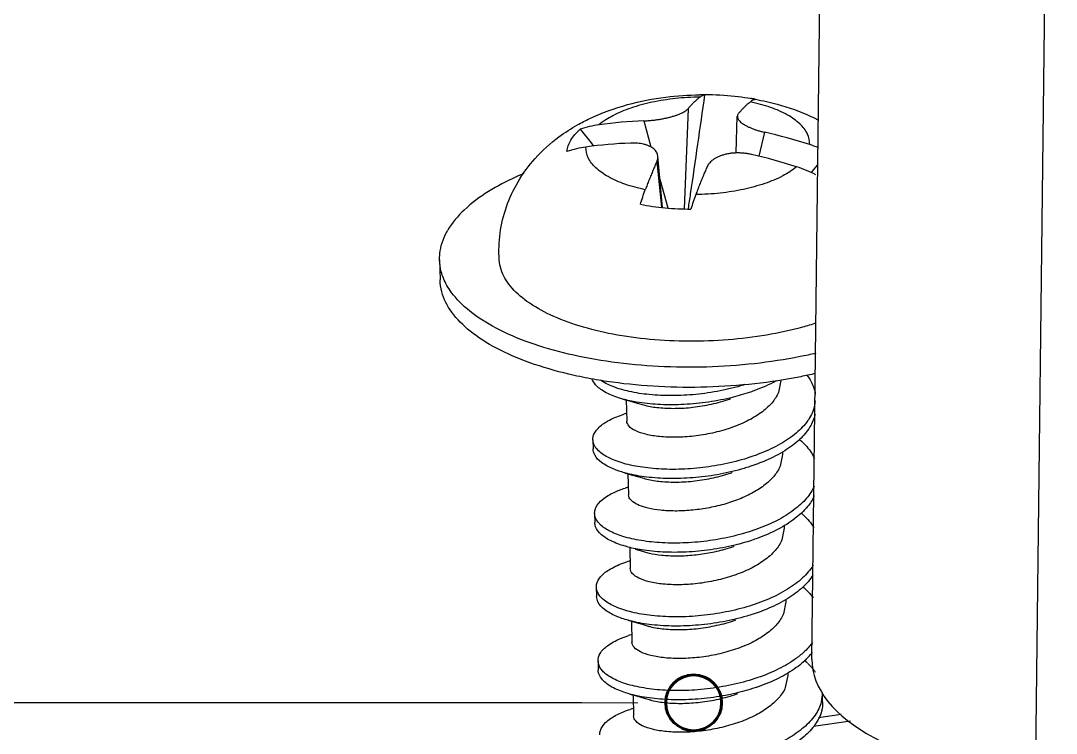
# Model space of a CAD drawing. Header units: millimetres. Extents: x 15 to 334, y 2 to 223.
# Drawn here: x 41.42 to 55.32, y 55.53 to 65.09 of the extents above; entities that cross this region are included whole.
import ezdxf

# ---------------------------------------------------------------- set-up
doc = ezdxf.new("R2010")
doc.units = ezdxf.units.MM
for name, color, linetype in [('3_ALL_AXES', 179, 'Continuous'), ('FROM', 179, 'Continuous'), ('SLD-0', 179, 'Continuous')]:
    doc.layers.add(name, color=color, linetype=linetype)

msp = doc.modelspace()

# ---------------------------------------------------------------- linework, layer by layer
at = {"layer": '3_ALL_AXES', "color": 179, "linetype": 'Continuous'}
for p, q in [((47.043, 61.883), (47.049, 61.613)), ((49.547, 60.001), (49.554, 59.717)), ((51.644, 59.304), (51.645, 59.271)), ((49.571, 59.01), (49.577, 58.727)), ((51.667, 58.317), (51.668, 58.281)), ((49.594, 58.02), (49.6, 57.737)), ((51.691, 57.323), (51.691, 57.291)), ((49.617, 57.03), (49.624, 56.747)), ((51.714, 56.337), (51.715, 56.301)), ((49.64, 56.04), (49.647, 55.757))]:
    msp.add_line(p, q, dxfattribs=at)
for centre, radius, start, end in [((50.589, 59.946), 4.153, 90.1733, 90.7635), ((50.589, 59.948), 4.15, 89.795, 90.1735), ((50.639, 60.468), 3.628, 79.9704, 80.7746), ((50.646, 60.506), 3.588, 79.8017, 79.9692), ((49.713, 59.368), 3.983, 112.73, 114.4715)]:
    msp.add_arc(centre, radius, start, end, dxfattribs=at)
for points, knots in [([(48.893, 63.695), (48.947, 63.725), (49.162, 63.836), (49.556, 63.978), (50.055, 64.074), (50.381, 64.096), (50.533, 64.098)], [0, 0, 0, 0, 0.184081, 0.725784, 1.248536, 1.70453, 1.70453, 1.70453, 1.70453]), ([(51.281, 64.038), (51.38, 64.02), (51.634, 63.964), (51.917, 63.863), (52.095, 63.776), (52.129, 63.758)], [0, 0, 0, 0, 0.2989448, 0.7804961, 0.8954407, 0.8954407, 0.8954407, 0.8954407]), ([(48.096, 62.93), (48.162, 63.042), (48.325, 63.264), (48.603, 63.515), (48.807, 63.646), (48.893, 63.695)], [0, 0, 0, 0, 0.390981, 0.819458, 1.116247, 1.116247, 1.116247, 1.116247]), ([(48.063, 62.993), (47.938, 62.936), (47.695, 62.809), (47.379, 62.577), (47.213, 62.382), (47.154, 62.282)], [0, 0, 0, 0, 0.41159, 0.822203, 1.168682, 1.168682, 1.168682, 1.168682]), ([(47.843, 61.88), (47.836, 62), (47.844, 62.243), (47.929, 62.6), (48.033, 62.823), (48.096, 62.93)], [0, 0, 0, 0, 0.359818, 0.723428, 1.09412, 1.09412, 1.09412, 1.09412]), ([(47.043, 61.883), (47.042, 61.923), (47.051, 62.063), (47.104, 62.197), (47.154, 62.282)], [0, 0, 0, 0, 0.1202861, 0.4182483, 0.4182483, 0.4182483, 0.4182483]), ([(47.095, 61.636), (47.084, 61.664), (47.056, 61.744), (47.044, 61.829), (47.043, 61.883)], [0, 0, 0, 0, 0.0906647, 0.252968, 0.252968, 0.252968, 0.252968]), ([(52.096, 61.033), (52.035, 61.014), (51.816, 60.948), (51.423, 60.863), (50.913, 60.801), (50.39, 60.781), (49.871, 60.806), (49.379, 60.874), (48.929, 60.983), (48.54, 61.127), (48.225, 61.304), (47.993, 61.507), (47.871, 61.709), (47.847, 61.836), (47.844, 61.88)], [0, 0, 0, 0, 0.192891, 0.684597, 1.202883, 1.73197, 2.255412, 2.757107, 3.222347, 3.639009, 3.999146, 4.30148, 4.555567, 4.687296, 4.687296, 4.687296, 4.687296]), ([(49.071, 60.286), (48.972, 60.304), (48.696, 60.362), (48.268, 60.485), (47.821, 60.675), (47.462, 60.9), (47.203, 61.155), (47.073, 61.403), (47.051, 61.559), (47.049, 61.613)], [0, 0, 0, 0, 0.299783, 0.846355, 1.333224, 1.753735, 2.109038, 2.41252, 2.574823, 2.574823, 2.574823, 2.574823]), ([(52.09, 60.628), (52.022, 60.612), (51.749, 60.553), (51.261, 60.479), (50.625, 60.435), (49.986, 60.442), (49.365, 60.499), (48.784, 60.604), (48.262, 60.755), (47.814, 60.945), (47.456, 61.17), (47.218, 61.404), (47.122, 61.57), (47.095, 61.636)], [0, 0, 0, 0, 0.212191, 0.836178, 1.479119, 2.123373, 2.751224, 3.345863, 3.892435, 4.379303, 4.799815, 5.155117, 5.369048, 5.369048, 5.369048, 5.369048]), ([(52.087, 60.356), (52.021, 60.341), (51.752, 60.283), (51.267, 60.209), (50.631, 60.165), (49.992, 60.172), (49.471, 60.22), (49.167, 60.268), (49.071, 60.286)], [0, 0, 0, 0, 0.202322, 0.826309, 1.46925, 2.113504, 2.741356, 3.036379, 3.036379, 3.036379, 3.036379])]:
    msp.add_open_spline(points, degree=3, knots=knots, dxfattribs=at)
at = {"layer": 'FROM', "color": 3}
msp.add_line((48.952, 55.935), (32.114, 55.935), dxfattribs=at)
at = {"layer": 'SLD-0', "color": 179, "linetype": 'Continuous'}
for p, q in [((52.04, 56.522), (52.322, 80.253)), ((55.318, 78.613), (55.035, 54.885)), ((50.377, 63.912), (50.323, 62.569)), ((51.022, 63.317), (51.038, 63.81)), ((49.782, 63.748), (49.879, 63.398)), ((48.928, 63.637), (49.076, 63.452)), ((51.404, 63.596), (51.326, 63.275)), ((49.076, 63.452), (49.11, 63.409)), ((50.033, 62.586), (49.971, 63.275)), ((49.956, 63.197), (50.019, 62.588)), ((52.041, 63.07), (52.119, 63.157)), ((49.999, 62.967), (50.106, 62.579)), ((52.027, 63.055), (52.032, 63.06)), ((52.032, 63.06), (52.041, 63.07)), ((51.622, 60.261), (51.59, 60.101)), ((49.503, 60.013), (49.592, 59.988)), ((49.592, 59.988), (49.693, 59.959)), ((49.693, 59.959), (49.761, 59.939)), ((49.552, 59.822), (49.507, 59.808)), ((49.1, 59.468), (49.103, 59.344)), ((51.645, 59.271), (51.613, 59.111)), ((49.526, 59.023), (49.615, 58.998)), ((49.615, 58.998), (49.716, 58.969)), ((49.716, 58.969), (49.784, 58.949)), ((49.575, 58.832), (49.531, 58.818)), ((49.123, 58.477), (49.126, 58.354)), ((51.668, 58.281), (51.636, 58.121)), ((49.549, 58.033), (49.506, 58.045)), ((49.667, 58), (49.767, 57.971)), ((49.767, 57.971), (49.807, 57.959)), ((49.807, 57.959), (49.854, 57.946)), ((49.598, 57.842), (49.554, 57.828)), ((49.146, 57.487), (49.149, 57.363)), ((51.691, 57.291), (51.659, 57.13)), ((49.572, 57.043), (49.662, 57.018)), ((49.662, 57.018), (49.763, 56.989)), ((49.763, 56.989), (49.83, 56.969)), ((49.621, 56.852), (49.577, 56.837)), ((49.169, 56.497), (49.172, 56.373)), ((51.715, 56.3), (51.682, 56.14)), ((49.595, 56.053), (49.685, 56.027)), ((49.685, 56.027), (49.786, 55.999)), ((49.786, 55.999), (49.853, 55.979)), ((52.183, 55.949), (52.18, 56.072)), ((49.644, 55.862), (49.6, 55.847)), ((52.433, 55.777), (52.126, 55.734)), ((52.557, 55.688), (52.059, 55.618))]:
    msp.add_line(p, q, dxfattribs=at)
at = {"layer": 'SLD-0', "color": 3, "linetype": 'Continuous', "lineweight": 0}
msp.add_line((49.702, 55.935), (48.952, 55.935), dxfattribs=at)
at = {"layer": 'SLD-0', "color": 3, "linetype": 'Continuous', "lineweight": 60}
msp.add_circle((50.452, 55.935), 0.375, dxfattribs=at)
at = {"layer": 'SLD-0', "color": 179, "linetype": 'Continuous'}
for centre, radius, start, end in [((-147.675, 92.002), 200.232, 351.60535, 351.98937), ((50.613, 64.005), 0.0936, 95.9445, 97.8874), ((50.593, 60.265), 3.833, 83.8208, 89.8374), ((50.632, 60.625), 3.47, 80.9335, 83.8263), ((50.67, 60.869), 3.223, 79.0741, 80.9188), ((51.291, 63.937), 0.0979, 96.0125, 102.8685), ((49.393, 62.182), 1.527, 97.9407, 107.7541), ((50.003, 57.851), 5.901, 92.1469, 97.9925), ((49.943, 57.092), 6.666, 71.9472, 77.3378), ((49.218, 61.884), 1.527, 97.9407, 107.7541), ((49.827, 57.553), 5.901, 92.1469, 97.9925), ((51.43, 61.653), 1.869, 68.2634, 71.9567), ((49.767, 56.793), 6.666, 71.9472, 77.3378), ((51.254, 61.354), 1.87, 63.3825, 71.9559), ((-12.557, 72.125), 63.66, 351.36721, 351.54932), ((51.613, 60.027), 0.475, 343.7402, 345.886), ((51.619, 60.026), 0.468, 345.8622, 355.2605), ((51.35, 57.14), 0.872, 318.5437, 318.8702), ((51.404, 57.094), 0.801, 318.8118, 323.2991), ((51.299, 55.748), 0.99, 46.4242, 49.8725), ((49.44, 56.553), 0.283, 215.8406, 217.6295), ((51.719, 56.063), 0.461, 345.827, 1.1156), ((51.716, 56.064), 0.465, 345.3095, 345.8621)]:
    msp.add_arc(centre, radius, start, end, dxfattribs=at)
msp.add_ellipse((56.041, 56.59), major_axis=(4.001, 0.095), ratio=0.434926, start_param=3.125946, end_param=4.448003, dxfattribs=at)
for points, knots in [([(50.535, 64.067), (50.425, 64.066), (50.21, 64.053), (49.899, 64.005), (49.617, 63.929), (49.377, 63.829), (49.239, 63.742), (49.182, 63.695)], [0, 0, 0, 0, 0.328864, 0.646595, 0.941277, 1.202993, 1.425304, 1.425304, 1.425304, 1.425304]), ([(50.535, 64.067), (50.526, 64.06), (50.508, 64.045), (50.481, 64.021), (50.454, 63.995), (50.427, 63.968), (50.401, 63.94), (50.385, 63.921), (50.377, 63.912)], [0, 0, 0, 0, 0.0339382, 0.070288, 0.1082661, 0.1468656, 0.1850673, 0.2223139, 0.2223139, 0.2223139, 0.2223139]), ([(50.535, 64.067), (50.546, 64.075), (50.566, 64.089), (50.59, 64.096), (50.6, 64.097)], [0, 0, 0, 0, 0.04057211, 0.07261525, 0.07261525, 0.07261525, 0.07261525]), ([(51.213, 64.003), (51.204, 63.996), (51.185, 63.982), (51.158, 63.958), (51.131, 63.932), (51.104, 63.904), (51.079, 63.876), (51.062, 63.858), (51.054, 63.848)], [0, 0, 0, 0, 0.0339382, 0.070288, 0.1082661, 0.1468656, 0.1850673, 0.2223139, 0.2223139, 0.2223139, 0.2223139]), ([(51.269, 64.032), (51.262, 64.031), (51.241, 64.024), (51.223, 64.012), (51.213, 64.003)], [0, 0, 0, 0, 0.02356555, 0.06413766, 0.06413766, 0.06413766, 0.06413766]), ([(52.009, 63.43), (52.011, 63.478), (51.986, 63.585), (51.874, 63.722), (51.702, 63.84), (51.476, 63.938), (51.305, 63.984), (51.213, 64.003)], [0, 0, 0, 0, 0.145499, 0.313928, 0.520045, 0.766674, 1.049338, 1.049338, 1.049338, 1.049338]), ([(49.782, 63.748), (49.798, 63.748), (49.83, 63.75), (49.878, 63.754), (49.927, 63.76), (49.976, 63.766), (50.027, 63.775), (50.077, 63.785), (50.126, 63.796), (50.173, 63.809), (50.216, 63.823), (50.255, 63.837), (50.289, 63.852), (50.318, 63.867), (50.342, 63.881), (50.361, 63.896), (50.372, 63.906), (50.377, 63.912)], [0, 0, 0, 0, 0.0482443, 0.0964368, 0.1451915, 0.195069, 0.2465402, 0.2985299, 0.3494121, 0.3979752, 0.443631, 0.485418, 0.5223917, 0.5543296, 0.5820305, 0.606134, 0.6271614, 0.6271614, 0.6271614, 0.6271614]), ([(51.054, 63.848), (51.05, 63.843), (51.043, 63.834), (51.039, 63.82), (51.038, 63.812), (51.038, 63.81)], [0, 0, 0, 0, 0.0182852, 0.03496139, 0.0420257, 0.0420257, 0.0420257, 0.0420257]), ([(51.038, 63.81), (51.038, 63.807), (51.039, 63.797), (51.043, 63.781), (51.054, 63.762), (51.071, 63.742), (51.093, 63.722), (51.121, 63.703), (51.153, 63.684), (51.19, 63.665), (51.229, 63.649), (51.27, 63.633), (51.313, 63.619), (51.358, 63.607), (51.388, 63.599), (51.404, 63.596)], [0, 0, 0, 0, 0.0096802, 0.0280314, 0.0496207, 0.0752946, 0.105201, 0.13917, 0.1770696, 0.2181388, 0.2610671, 0.3047983, 0.3495972, 0.3959414, 0.444509, 0.444509, 0.444509, 0.444509]), ([(48.806, 63.491), (48.821, 63.517), (48.859, 63.569), (48.903, 63.614), (48.928, 63.637)], [0, 0, 0, 0, 0.090903, 0.1905695, 0.1905695, 0.1905695, 0.1905695]), ([(48.752, 63.338), (48.755, 63.364), (48.768, 63.418), (48.792, 63.467), (48.806, 63.491)], [0, 0, 0, 0, 0.0786935, 0.1623572, 0.1623572, 0.1623572, 0.1623572]), ([(49.803, 62.823), (49.711, 62.842), (49.54, 62.889), (49.314, 62.986), (49.142, 63.104), (49.03, 63.241), (49.005, 63.348), (49.007, 63.396)], [0, 0, 0, 0, 0.282664, 0.529294, 0.73541, 0.903839, 1.049338, 1.049338, 1.049338, 1.049338]), ([(49.971, 63.275), (49.971, 63.276), (49.97, 63.285), (49.967, 63.302), (49.956, 63.328), (49.939, 63.352), (49.917, 63.374), (49.889, 63.394), (49.856, 63.411), (49.82, 63.425), (49.781, 63.436), (49.74, 63.443), (49.697, 63.448), (49.652, 63.451), (49.622, 63.45), (49.606, 63.45)], [0, 0, 0, 0, 0.0009726, 0.0266646, 0.0537379, 0.0828427, 0.1142716, 0.1482403, 0.1850396, 0.2243039, 0.2650897, 0.3066211, 0.3493054, 0.3937192, 0.4406321, 0.4406321, 0.4406321, 0.4406321]), ([(49.956, 63.197), (49.96, 63.206), (49.967, 63.224), (49.972, 63.25), (49.972, 63.267), (49.971, 63.275)], [0, 0, 0, 0, 0.02887045, 0.05550825, 0.08012184, 0.08012184, 0.08012184, 0.08012184]), ([(51.229, 63.298), (51.213, 63.301), (51.181, 63.307), (51.132, 63.314), (51.083, 63.317), (51.033, 63.318), (50.983, 63.316), (50.932, 63.31), (50.883, 63.3), (50.836, 63.287), (50.793, 63.272), (50.754, 63.253), (50.72, 63.232), (50.691, 63.21), (50.667, 63.186), (50.648, 63.161), (50.638, 63.143), (50.634, 63.134)], [0, 0, 0, 0, 0.0493483, 0.0980405, 0.1468411, 0.1964286, 0.2473904, 0.2988162, 0.3492969, 0.3978602, 0.4441711, 0.4875217, 0.5271633, 0.5630089, 0.5960848, 0.6273597, 0.6578169, 0.6578169, 0.6578169, 0.6578169]), ([(49.956, 63.197), (49.948, 63.179), (49.931, 63.141), (49.906, 63.082), (49.88, 63.02), (49.854, 62.955), (49.828, 62.889), (49.811, 62.845), (49.803, 62.823)], [0, 0, 0, 0, 0.0600069, 0.1242359, 0.1921636, 0.2625623, 0.3339509, 0.4048353, 0.4048353, 0.4048353, 0.4048353]), ([(50.634, 63.134), (50.626, 63.116), (50.609, 63.078), (50.584, 63.019), (50.558, 62.957), (50.532, 62.892), (50.506, 62.826), (50.489, 62.781), (50.481, 62.759)], [0, 0, 0, 0, 0.0600069, 0.1242359, 0.1921636, 0.2625623, 0.3339509, 0.4048353, 0.4048353, 0.4048353, 0.4048353]), ([(51.833, 63.132), (51.776, 63.084), (51.639, 62.997), (51.398, 62.898), (51.116, 62.822), (50.806, 62.773), (50.59, 62.76), (50.481, 62.759)], [0, 0, 0, 0, 0.222311, 0.484027, 0.778709, 1.09644, 1.425304, 1.425304, 1.425304, 1.425304]), ([(49.738, 62.628), (49.748, 62.66), (49.768, 62.726), (49.791, 62.79), (49.803, 62.823)], [0, 0, 0, 0, 0.1018341, 0.2055379, 0.2055379, 0.2055379, 0.2055379]), ([(50.481, 62.759), (50.468, 62.727), (50.446, 62.662), (50.426, 62.597), (50.416, 62.564)], [0, 0, 0, 0, 0.1037038, 0.2055379, 0.2055379, 0.2055379, 0.2055379]), ([(49.738, 62.628), (49.848, 62.607), (50.073, 62.575), (50.3, 62.565), (50.416, 62.564)], [0, 0, 0, 0, 0.3332295, 0.6811893, 0.6811893, 0.6811893, 0.6811893]), ([(51.97, 60.337), (51.992, 60.308), (52.045, 60.229), (52.076, 60.137), (52.084, 60.079)], [0, 0, 0, 0, 0.1091497, 0.2836837, 0.2836837, 0.2836837, 0.2836837]), ([(49.503, 60.013), (49.483, 60.019), (49.399, 60.044), (49.268, 60.096), (49.143, 60.185), (49.097, 60.257), (49.087, 60.287)], [0, 0, 0, 0, 0.0609147, 0.2638554, 0.4197466, 0.5134058, 0.5134058, 0.5134058, 0.5134058]), ([(51.141, 60.208), (51.135, 60.206), (51.025, 60.172), (50.806, 60.118), (50.483, 60.071), (50.165, 60.055), (49.866, 60.067), (49.6, 60.107), (49.379, 60.17), (49.253, 60.232), (49.202, 60.268), (49.201, 60.269)], [0, 0, 0, 0, 0.021107, 0.345641, 0.675353, 0.997704, 1.300238, 1.571537, 1.802303, 1.986926, 1.989878, 1.989878, 1.989878, 1.989878]), ([(51.567, 60.26), (51.551, 60.252), (51.448, 60.197), (51.319, 60.143), (51.203, 60.103), (51.183, 60.097)], [0, 0, 0, 0, 0.0523767, 0.3522166, 0.4178452, 0.4178452, 0.4178452, 0.4178452]), ([(51.183, 60.097), (51.102, 60.07), (50.913, 60.017), (50.612, 59.962), (50.289, 59.934), (49.979, 59.935), (49.717, 59.963), (49.563, 59.996), (49.503, 60.013)], [0, 0, 0, 0, 0.255597, 0.586839, 0.915636, 1.229144, 1.515203, 1.702591, 1.702591, 1.702591, 1.702591]), ([(51.59, 60.101), (51.568, 60.05), (51.499, 59.947), (51.351, 59.819), (51.161, 59.708), (50.942, 59.619), (50.704, 59.553), (50.459, 59.512), (50.221, 59.496), (50.005, 59.504), (49.821, 59.533), (49.681, 59.579), (49.585, 59.636), (49.555, 59.694), (49.554, 59.717)], [0, 0, 0, 0, 0.166996, 0.363212, 0.584433, 0.82242, 1.072004, 1.324119, 1.564473, 1.785869, 1.973481, 2.120465, 2.228563, 2.299771, 2.299771, 2.299771, 2.299771]), ([(52.069, 59.894), (52.05, 59.832), (51.984, 59.706), (51.825, 59.544), (51.611, 59.399), (51.35, 59.277), (51.055, 59.18), (50.738, 59.112), (50.416, 59.073), (50.101, 59.065), (49.81, 59.086), (49.556, 59.132), (49.349, 59.201), (49.21, 59.281), (49.149, 59.344), (49.133, 59.368)], [0, 0, 0, 0, 0.193964, 0.417769, 0.675789, 0.965273, 1.2788, 1.606025, 1.934948, 2.252957, 2.547789, 2.808503, 3.026642, 3.198084, 3.285267, 3.285267, 3.285267, 3.285267]), ([(49.761, 59.94), (49.773, 59.936), (49.846, 59.916), (49.994, 59.893), (50.21, 59.885), (50.448, 59.9), (50.692, 59.941), (50.859, 59.987), (50.943, 60.016), (50.948, 60.018)], [0, 0, 0, 0, 0.040134, 0.22669, 0.44717, 0.687258, 0.939926, 1.189584, 1.205444, 1.205444, 1.205444, 1.205444]), ([(49.101, 59.468), (49.1, 59.483), (49.105, 59.54), (49.173, 59.637), (49.311, 59.732), (49.432, 59.783), (49.503, 59.806), (49.507, 59.808)], [0, 0, 0, 0, 0.0462369, 0.1702412, 0.3347225, 0.5459436, 0.5603311, 0.5603311, 0.5603311, 0.5603311]), ([(52.081, 59.806), (52.068, 59.747), (52.014, 59.622), (51.871, 59.457), (51.668, 59.307), (51.439, 59.191), (51.278, 59.13), (51.206, 59.106)], [0, 0, 0, 0, 0.181124, 0.398405, 0.650045, 0.93469, 1.164263, 1.164263, 1.164263, 1.164263]), ([(49.133, 59.368), (49.125, 59.38), (49.108, 59.411), (49.101, 59.447), (49.101, 59.468)], [0, 0, 0, 0, 0.0428643, 0.1059345, 0.1059345, 0.1059345, 0.1059345]), ([(49.526, 59.023), (49.474, 59.037), (49.366, 59.074), (49.224, 59.147), (49.124, 59.243), (49.104, 59.316), (49.103, 59.344)], [0, 0, 0, 0, 0.1610734, 0.3419055, 0.4781406, 0.5603222, 0.5603222, 0.5603222, 0.5603222]), ([(51.872, 59.472), (51.907, 59.442), (51.986, 59.365), (52.048, 59.272), (52.073, 59.213)], [0, 0, 0, 0, 0.1382682, 0.3297114, 0.3297114, 0.3297114, 0.3297114]), ([(51.206, 59.106), (51.18, 59.098), (51.05, 59.057), (50.809, 59), (50.484, 58.955), (50.165, 58.941), (49.867, 58.956), (49.656, 58.989), (49.547, 59.017), (49.526, 59.023)], [0, 0, 0, 0, 0.081524, 0.408857, 0.740565, 1.063843, 1.366041, 1.635661, 1.702572, 1.702572, 1.702572, 1.702572]), ([(51.613, 59.111), (51.594, 59.065), (51.535, 58.975), (51.411, 58.857), (51.25, 58.753), (51.062, 58.665), (50.855, 58.596), (50.638, 58.546), (50.419, 58.517), (50.208, 58.507), (50.015, 58.516), (49.895, 58.535), (49.84, 58.548)], [0, 0, 0, 0, 0.147857, 0.318587, 0.511131, 0.718717, 0.939322, 1.164466, 1.387781, 1.600502, 1.796898, 1.965638, 1.965638, 1.965638, 1.965638]), ([(49.784, 58.949), (49.797, 58.946), (49.87, 58.925), (50.019, 58.902), (50.236, 58.895), (50.473, 58.911), (50.718, 58.951), (50.884, 58.997), (50.967, 59.026), (50.971, 59.027)], [0, 0, 0, 0, 0.040627, 0.228238, 0.449635, 0.689988, 0.942103, 1.191687, 1.205442, 1.205442, 1.205442, 1.205442]), ([(49.123, 58.477), (49.123, 58.505), (49.14, 58.58), (49.236, 58.681), (49.374, 58.76), (49.481, 58.801), (49.531, 58.818)], [0, 0, 0, 0, 0.0829562, 0.2201136, 0.4023353, 0.5603047, 0.5603047, 0.5603047, 0.5603047]), ([(52.069, 58.843), (52.044, 58.785), (51.965, 58.666), (51.793, 58.511), (51.565, 58.372), (51.293, 58.257), (50.991, 58.168), (50.671, 58.108), (50.349, 58.078), (50.04, 58.078), (49.758, 58.106), (49.583, 58.145), (49.503, 58.169)], [0, 0, 0, 0, 0.188721, 0.422068, 0.689458, 0.986608, 1.305127, 1.634088, 1.961217, 2.273908, 2.560166, 2.809616, 2.809616, 2.809616, 2.809616]), ([(49.84, 58.548), (49.8, 58.558), (49.729, 58.58), (49.641, 58.625), (49.588, 58.676), (49.578, 58.714), (49.578, 58.727)], [0, 0, 0, 0, 0.124094, 0.2218299, 0.29557, 0.3356272, 0.3356272, 0.3356272, 0.3356272]), ([(52.07, 58.714), (52.047, 58.662), (51.972, 58.547), (51.806, 58.394), (51.579, 58.254), (51.378, 58.168), (51.257, 58.125), (51.229, 58.116)], [0, 0, 0, 0, 0.170744, 0.403704, 0.671212, 0.969159, 1.057064, 1.057064, 1.057064, 1.057064]), ([(49.161, 58.372), (49.144, 58.395), (49.127, 58.43), (49.124, 58.468), (49.123, 58.477)], [0, 0, 0, 0, 0.0847353, 0.1131421, 0.1131421, 0.1131421, 0.1131421]), ([(51.891, 58.485), (51.896, 58.481), (51.956, 58.429), (52.017, 58.363), (52.06, 58.294), (52.065, 58.285)], [0, 0, 0, 0, 0.0200213, 0.2364123, 0.2651641, 0.2651641, 0.2651641, 0.2651641]), ([(49.506, 58.045), (49.44, 58.066), (49.326, 58.111), (49.19, 58.202), (49.131, 58.294), (49.126, 58.344), (49.126, 58.354)], [0, 0, 0, 0, 0.2070965, 0.3666049, 0.4871734, 0.5155801, 0.5155801, 0.5155801, 0.5155801]), ([(49.503, 58.169), (49.437, 58.19), (49.323, 58.234), (49.22, 58.304), (49.184, 58.343)], [0, 0, 0, 0, 0.2070965, 0.3666049, 0.3666049, 0.3666049, 0.3666049]), ([(51.229, 58.116), (51.155, 58.092), (50.975, 58.041), (50.682, 57.985), (50.358, 57.954), (50.046, 57.954), (49.777, 57.98), (49.615, 58.014), (49.549, 58.033)], [0, 0, 0, 0, 0.232166, 0.563093, 0.892493, 1.207511, 1.495906, 1.702655, 1.702655, 1.702655, 1.702655]), ([(51.636, 58.121), (51.614, 58.069), (51.545, 57.967), (51.397, 57.838), (51.208, 57.728), (50.988, 57.639), (50.75, 57.573), (50.506, 57.532), (50.268, 57.516), (50.051, 57.524), (49.867, 57.552), (49.727, 57.599), (49.631, 57.656), (49.602, 57.713), (49.601, 57.737)], [0, 0, 0, 0, 0.166964, 0.363131, 0.584329, 0.822324, 1.071915, 1.324002, 1.564367, 1.785806, 1.973474, 2.120459, 2.22856, 2.299771, 2.299771, 2.299771, 2.299771]), ([(49.854, 57.946), (49.909, 57.933), (50.029, 57.914), (50.222, 57.905), (50.433, 57.915), (50.652, 57.944), (50.84, 57.987), (50.953, 58.023), (50.994, 58.037)], [0, 0, 0, 0, 0.16874, 0.365136, 0.577857, 0.801172, 1.026316, 1.156696, 1.156696, 1.156696, 1.156696]), ([(49.147, 57.487), (49.146, 57.499), (49.15, 57.552), (49.21, 57.649), (49.345, 57.746), (49.469, 57.799), (49.545, 57.825), (49.554, 57.828)], [0, 0, 0, 0, 0.0357906, 0.1583236, 0.3209185, 0.5311962, 0.5602301, 0.5602301, 0.5602301, 0.5602301]), ([(52.055, 57.781), (52.017, 57.718), (51.912, 57.598), (51.707, 57.448), (51.452, 57.319), (51.16, 57.216), (50.843, 57.141), (50.517, 57.097), (50.197, 57.084), (49.898, 57.1), (49.635, 57.144), (49.419, 57.21), (49.268, 57.292), (49.197, 57.359), (49.178, 57.389)], [0, 0, 0, 0, 0.219177, 0.472438, 0.758905, 1.071748, 1.400769, 1.733813, 2.057899, 2.360242, 2.629268, 2.855791, 3.034804, 3.141723, 3.141723, 3.141723, 3.141723]), ([(52.054, 57.651), (52.017, 57.591), (51.913, 57.473), (51.71, 57.324), (51.482, 57.209), (51.323, 57.149), (51.252, 57.126)], [0, 0, 0, 0, 0.2121319, 0.4653935, 0.7518599, 0.9747688, 0.9747688, 0.9747688, 0.9747688]), ([(49.178, 57.389), (49.173, 57.397), (49.156, 57.428), (49.148, 57.462), (49.147, 57.487)], [0, 0, 0, 0, 0.0283858, 0.1035003, 0.1035003, 0.1035003, 0.1035003]), ([(51.919, 57.491), (51.956, 57.46), (52.003, 57.413), (52.044, 57.361), (52.055, 57.346)], [0, 0, 0, 0, 0.1449986, 0.1993352, 0.1993352, 0.1993352, 0.1993352]), ([(49.572, 57.043), (49.517, 57.058), (49.406, 57.096), (49.263, 57.172), (49.168, 57.268), (49.151, 57.339), (49.15, 57.364)], [0, 0, 0, 0, 0.171663, 0.3506759, 0.4852257, 0.5603402, 0.5603402, 0.5603402, 0.5603402]), ([(51.252, 57.126), (51.224, 57.117), (51.09, 57.075), (50.846, 57.018), (50.52, 56.974), (50.2, 56.96), (49.901, 56.977), (49.694, 57.011), (49.59, 57.038), (49.572, 57.043)], [0, 0, 0, 0, 0.090045, 0.419067, 0.752111, 1.076197, 1.378539, 1.647566, 1.702561, 1.702561, 1.702561, 1.702561]), ([(51.659, 57.13), (51.637, 57.079), (51.569, 56.978), (51.422, 56.849), (51.233, 56.738), (51.013, 56.649), (50.775, 56.583), (50.531, 56.542), (50.293, 56.526), (50.076, 56.534), (49.891, 56.562), (49.75, 56.609), (49.654, 56.665), (49.625, 56.723), (49.624, 56.747)], [0, 0, 0, 0, 0.166409, 0.361551, 0.582238, 0.820342, 1.070273, 1.321721, 1.562262, 1.784523, 1.97339, 2.120395, 2.22853, 2.299776, 2.299776, 2.299776, 2.299776]), ([(49.83, 56.969), (49.843, 56.965), (49.917, 56.945), (50.065, 56.922), (50.282, 56.914), (50.52, 56.93), (50.764, 56.971), (50.93, 57.017), (51.013, 57.046), (51.017, 57.047)], [0, 0, 0, 0, 0.040633, 0.228302, 0.449741, 0.690106, 0.942193, 1.191784, 1.205441, 1.205441, 1.205441, 1.205441]), ([(49.169, 56.497), (49.169, 56.532), (49.196, 56.615), (49.305, 56.717), (49.441, 56.788), (49.538, 56.825), (49.577, 56.837)], [0, 0, 0, 0, 0.1034106, 0.2475514, 0.4379781, 0.5600389, 0.5600389, 0.5600389, 0.5600389]), ([(52.048, 56.746), (52.034, 56.727), (52.002, 56.686), (51.965, 56.648), (51.945, 56.628)], [0, 0, 0, 0, 0.0709831, 0.1566453, 0.1566453, 0.1566453, 0.1566453]), ([(51.945, 56.628), (51.908, 56.593), (51.797, 56.503), (51.586, 56.379), (51.308, 56.265), (50.999, 56.179), (50.675, 56.122), (50.351, 56.096), (50.041, 56.1), (49.762, 56.133), (49.525, 56.19), (49.342, 56.268), (49.246, 56.34), (49.215, 56.381)], [0, 0, 0, 0, 0.153363, 0.426636, 0.729624, 1.053328, 1.386256, 1.715641, 2.028498, 2.312621, 2.55767, 2.756606, 2.908413, 2.908413, 2.908413, 2.908413]), ([(52.004, 56.563), (51.952, 56.504), (51.823, 56.393), (51.589, 56.256), (51.398, 56.177), (51.289, 56.14), (51.275, 56.136)], [0, 0, 0, 0, 0.2337311, 0.5070043, 0.8099916, 0.8523425, 0.8523425, 0.8523425, 0.8523425]), ([(49.21, 56.388), (49.189, 56.417), (49.171, 56.455), (49.169, 56.494), (49.169, 56.497)], [0, 0, 0, 0, 0.1076037, 0.1172925, 0.1172925, 0.1172925, 0.1172925]), ([(49.595, 56.052), (49.569, 56.06), (49.479, 56.088), (49.345, 56.145), (49.218, 56.24), (49.174, 56.328), (49.172, 56.37), (49.172, 56.373)], [0, 0, 0, 0, 0.0833276, 0.2822639, 0.4340706, 0.5502446, 0.5599335, 0.5599335, 0.5599335, 0.5599335]), ([(51.682, 56.14), (51.661, 56.089), (51.593, 55.988), (51.446, 55.86), (51.258, 55.749), (51.038, 55.66), (50.8, 55.594), (50.556, 55.552), (50.318, 55.536), (50.1, 55.543), (49.915, 55.572), (49.773, 55.618), (49.677, 55.675), (49.648, 55.733), (49.647, 55.757)], [0, 0, 0, 0, 0.166035, 0.360085, 0.580181, 0.818323, 1.068914, 1.319639, 1.560252, 1.783245, 1.973256, 2.120453, 2.228563, 2.299781, 2.299781, 2.299781, 2.299781]), ([(51.275, 56.136), (51.186, 56.107), (50.988, 56.052), (50.678, 55.998), (50.354, 55.972), (50.044, 55.976), (49.793, 56.006), (49.647, 56.038), (49.595, 56.052)], [0, 0, 0, 0, 0.28141, 0.614338, 0.943724, 1.25658, 1.540704, 1.702583, 1.702583, 1.702583, 1.702583]), ([(49.853, 55.979), (49.866, 55.975), (49.94, 55.955), (50.09, 55.932), (50.307, 55.924), (50.545, 55.94), (50.789, 55.981), (50.955, 56.027), (51.037, 56.056), (51.041, 56.057)], [0, 0, 0, 0, 0.040723, 0.229591, 0.451852, 0.692393, 0.943841, 1.193772, 1.205438, 1.205438, 1.205438, 1.205438]), ([(52.165, 55.946), (52.149, 55.883), (52.084, 55.756), (51.927, 55.591), (51.713, 55.444), (51.451, 55.319), (51.153, 55.221), (50.834, 55.151), (50.508, 55.113), (50.19, 55.104), (49.897, 55.126), (49.641, 55.173), (49.434, 55.243), (49.299, 55.324), (49.241, 55.385), (49.227, 55.406)], [0, 0, 0, 0, 0.194401, 0.418696, 0.677908, 0.969474, 1.28587, 1.616474, 1.948915, 2.270175, 2.567601, 2.829936, 3.04855, 3.219438, 3.296984, 3.296984, 3.296984, 3.296984]), ([(52.183, 55.949), (52.184, 55.906), (52.171, 55.798), (52.087, 55.632), (51.93, 55.467), (51.716, 55.32), (51.498, 55.216), (51.353, 55.164), (51.299, 55.146)], [0, 0, 0, 0, 0.127033, 0.321433, 0.545729, 0.804941, 1.096506, 1.267645, 1.267645, 1.267645, 1.267645]), ([(49.193, 55.507), (49.193, 55.525), (49.2, 55.587), (49.275, 55.686), (49.417, 55.778), (49.535, 55.826), (49.6, 55.847)], [0, 0, 0, 0, 0.0548384, 0.1829202, 0.353508, 0.5603149, 0.5603149, 0.5603149, 0.5603149])]:
    msp.add_open_spline(points, degree=3, knots=knots, dxfattribs=at)
for points in [[(49.184, 58.343), (49.176, 58.352), (49.168, 58.362), (49.161, 58.372)], [(51.982, 56.465), (52.019, 56.429), (52.055, 56.39), (52.084, 56.347)]]:
    msp.add_open_spline(points, degree=3, dxfattribs=at)

doc.saveas('drawing.dxf')
